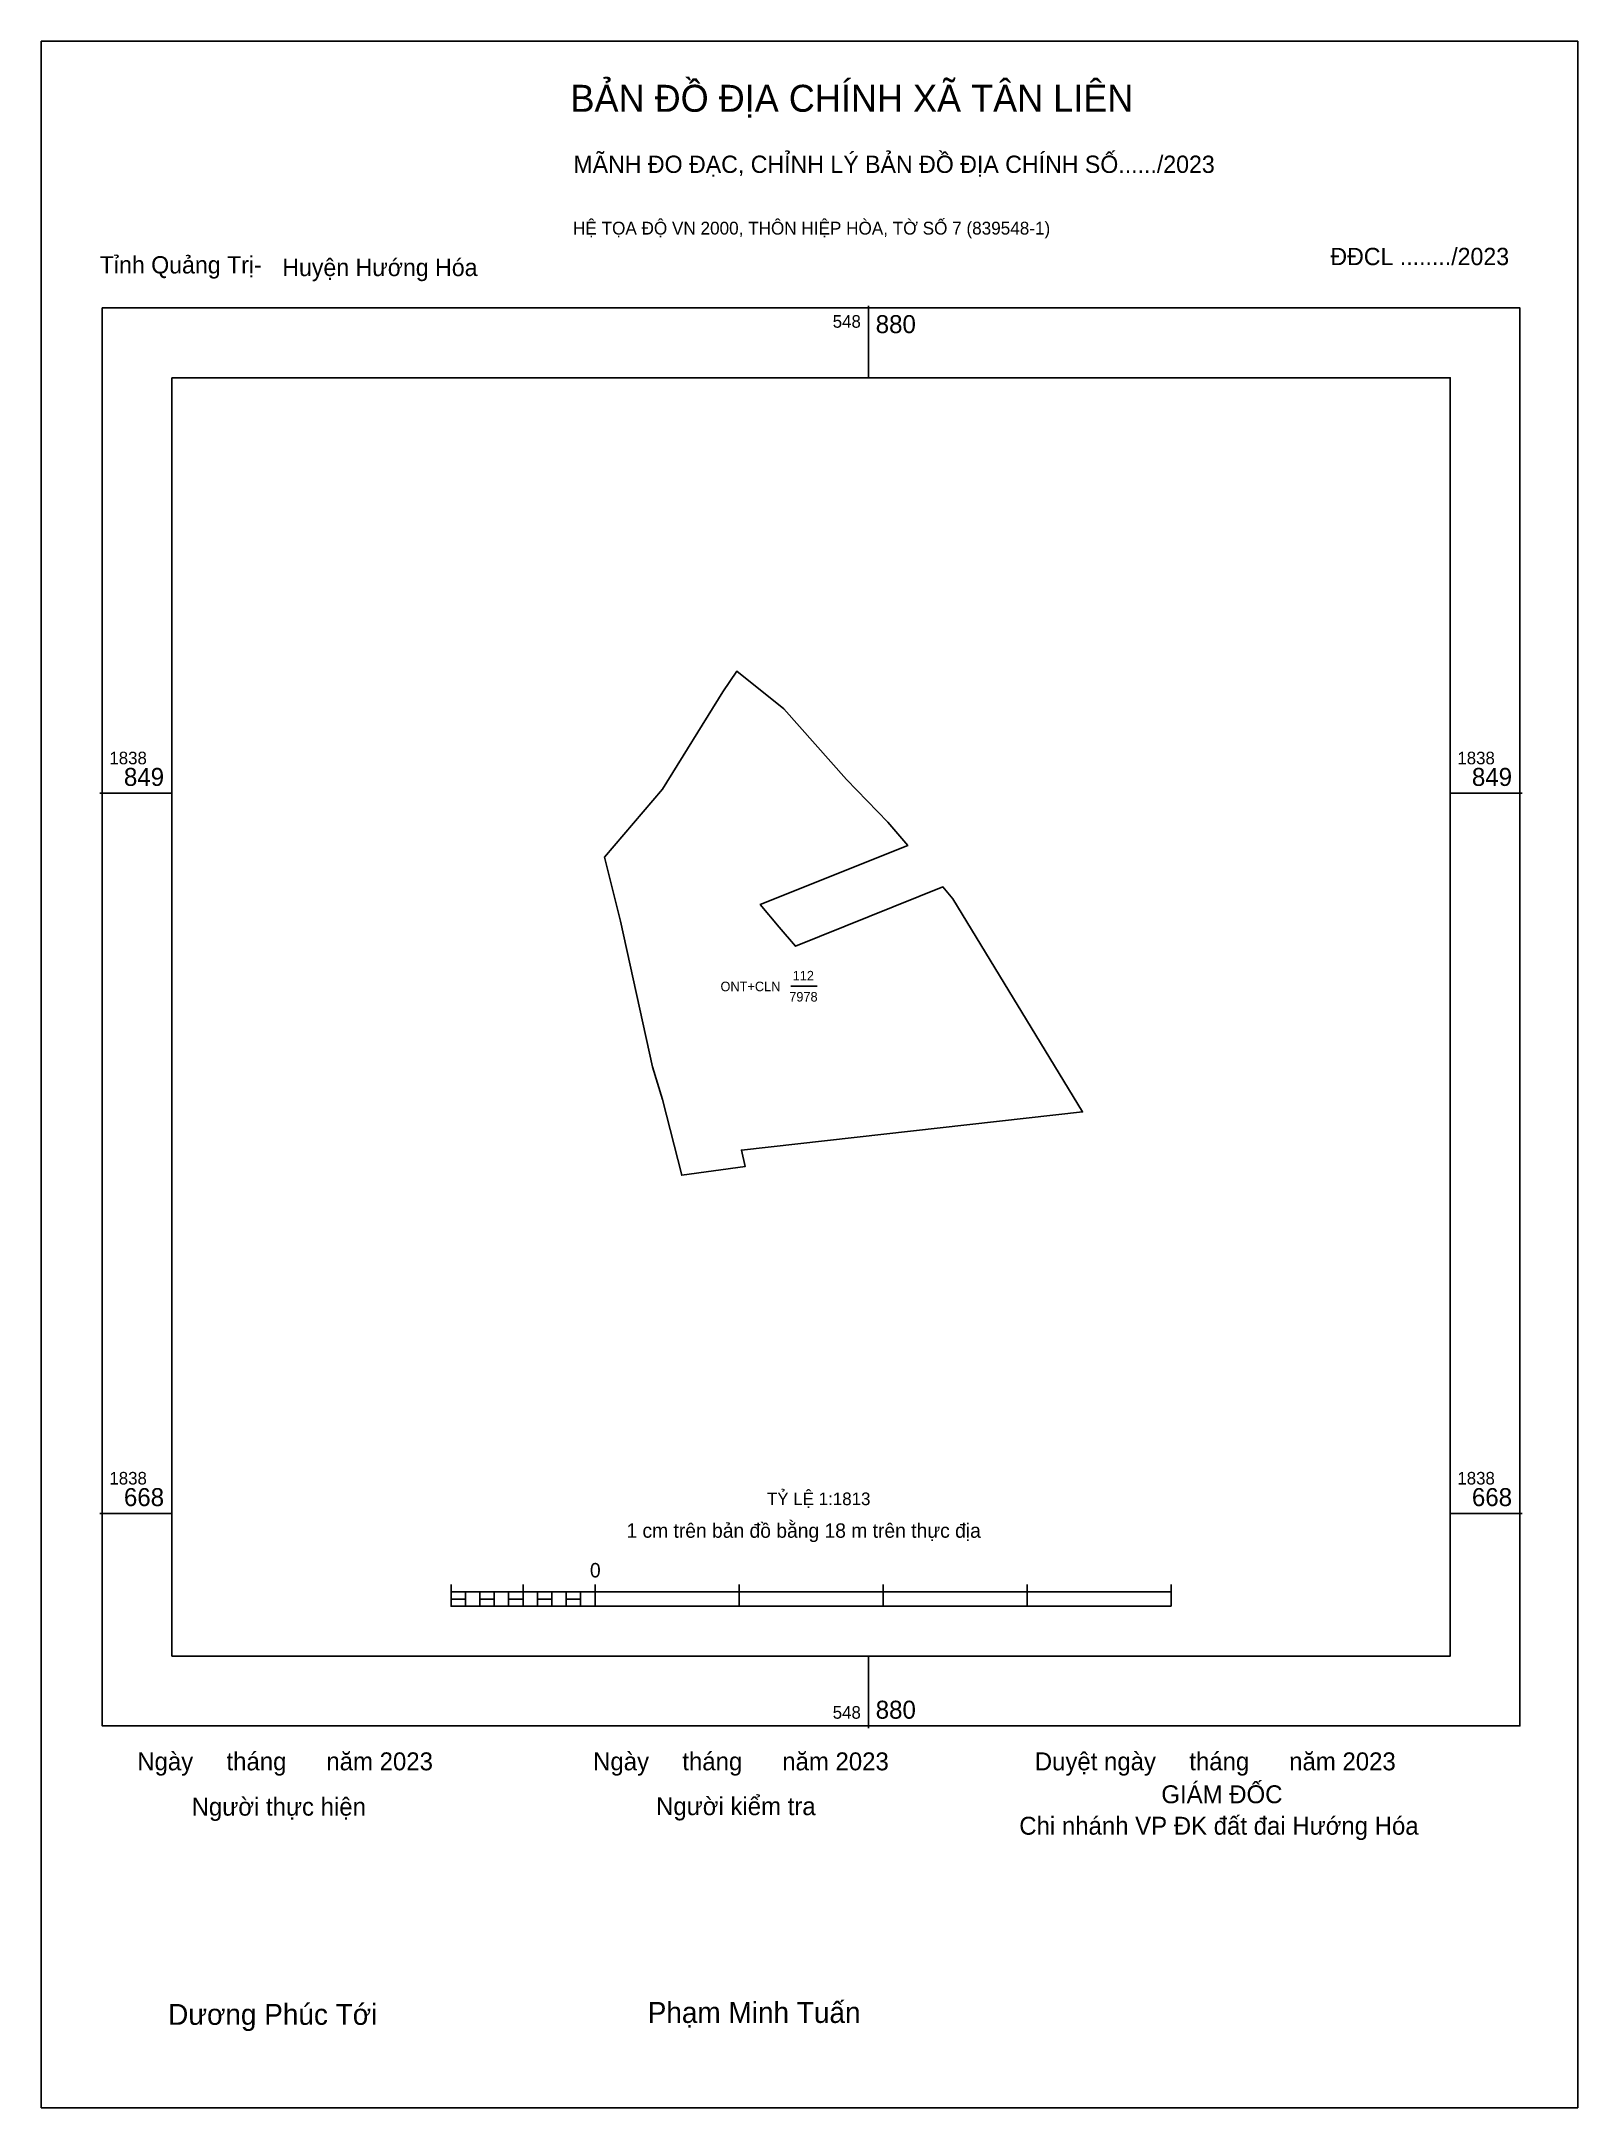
# Model space of a CAD drawing. Extents: x 548672 to 549059, y 1838518 to 1839039.
import ezdxf

# ---------------------------------------------------------------- set-up
doc = ezdxf.new("R2010")
doc.units = 0
for name, color, linetype in [('Level 10', 7, 'Continuous'), ('Level 13', 7, 'Continuous'), ('Level 15', 7, 'Continuous'), ('Level 6', 7, 'Continuous'), ('Level 62', 7, 'Continuous'), ('Level 63', 7, 'Continuous'), ('Level 9', 7, 'Continuous')]:
    doc.layers.add(name, color=color, linetype=linetype)

msp = doc.modelspace()

# ---------------------------------------------------------------- linework, layer by layer
at = {"layer": 'Level 10'}
msp.add_lwpolyline([(548813.97, 1838833.25), (548828.65, 1838850.4), (548843.79, 1838874.86), (548847.3, 1838880.07), (548859.13, 1838870.62), (548874.93, 1838852.82), (548885.38, 1838842.06), (548890.36, 1838836.2), (548853.24, 1838821.29), (548858.01, 1838815.65), (548862.1, 1838810.83), (548899.22, 1838825.74), (548901.75, 1838822.75), (548934.39, 1838769.1), (548848.47, 1838759.5), (548849.45, 1838755.37), (548833.48, 1838753.14), (548828.58, 1838772.26), (548826.08, 1838780.45), (548818.07, 1838817.14)], close=True, dxfattribs=at)
at = {"layer": 'Level 15'}
msp.add_lwpolyline([(548672.19, 1839038.65), (549059.07, 1839038.65), (549059.07, 1838518.39), (548672.19, 1838518.39)], close=True, dxfattribs=at)
at = {"layer": 'Level 62'}
msp.add_lwpolyline([(548705.08, 1838953.96), (549026.96, 1838953.96), (549026.96, 1838632.08), (548705.08, 1838632.08)], close=True, dxfattribs=at)
at = {"layer": 'Level 63'}
for p, q in [((548880.49, 1838972.09), (548880.49, 1838953.96)), ((548686.95, 1838849.36), (548705.08, 1838849.36)), ((549026.96, 1838849.36), (549045.09, 1838849.36)), ((548686.95, 1838668.03), (548705.08, 1838668.03)), ((549026.96, 1838668.03), (549045.09, 1838668.03)), ((548775.36, 1838650.09), (548775.36, 1838644.65)), ((548793.49, 1838650.09), (548793.49, 1838644.65)), ((548811.62, 1838650.09), (548811.62, 1838644.65)), ((548847.89, 1838650.09), (548847.89, 1838644.65)), ((548884.15, 1838650.09), (548884.15, 1838644.65)), ((548920.42, 1838650.09), (548920.42, 1838644.65)), ((548956.69, 1838650.09), (548956.69, 1838644.65)), ((548775.36, 1838648.28), (548956.69, 1838648.28)), ((548775.36, 1838644.65), (548956.69, 1838644.65)), ((548778.98, 1838648.28), (548778.98, 1838644.65)), ((548782.61, 1838648.28), (548782.61, 1838644.65)), ((548786.24, 1838648.28), (548786.24, 1838644.65)), ((548789.86, 1838648.28), (548789.86, 1838644.65)), ((548793.49, 1838648.28), (548793.49, 1838644.65)), ((548797.12, 1838648.28), (548797.12, 1838644.65)), ((548800.74, 1838648.28), (548800.74, 1838644.65)), ((548804.37, 1838648.28), (548804.37, 1838644.65)), ((548808, 1838648.28), (548808, 1838644.65)), ((548811.62, 1838648.28), (548811.62, 1838644.65)), ((548880.49, 1838632.08), (548880.49, 1838613.94))]:
    msp.add_line(p, q, dxfattribs=at)
for points in [[(548687.52, 1838971.52), (549044.53, 1838971.52), (549044.53, 1838614.51), (548687.52, 1838614.51)], [(548775.36, 1838646.46), (548778.98, 1838646.46), (548778.98, 1838644.65), (548775.36, 1838644.65)], [(548775.36, 1838646.46), (548778.98, 1838646.46), (548778.98, 1838644.65), (548775.36, 1838644.65)], [(548782.61, 1838646.46), (548786.24, 1838646.46), (548786.24, 1838644.65), (548782.61, 1838644.65)], [(548789.86, 1838646.46), (548793.49, 1838646.46), (548793.49, 1838644.65), (548789.86, 1838644.65)], [(548797.12, 1838646.46), (548800.74, 1838646.46), (548800.74, 1838644.65), (548797.12, 1838644.65)], [(548804.37, 1838646.46), (548808, 1838646.46), (548808, 1838644.65), (548804.37, 1838644.65)]]:
    msp.add_lwpolyline(points, close=True, dxfattribs=at)
at = {"layer": 'Level 9'}
msp.add_line((548860.95, 1838800.75), (548867.54, 1838800.75), dxfattribs=at)

# ---------------------------------------------------------------- texts
at = {"layer": 'Level 13'}
for s, p in [('ONT+CLN', (548843.22, 1838799.49)), ('112', (548861.39, 1838802.2)), ('7978', (548860.53, 1838796.89))]:
    msp.add_text(s, height=2.402, dxfattribs=at).set_placement(p)
at = {"layer": 'Level 6'}
msp.add_text('TỶ LỆ 1:1813', height=3.1876, dxfattribs=at).set_placement((548854.91, 1838670.09))
at = {"layer": 'Level 63'}
for s, height, p in [('BẢN ĐỒ ĐỊA CHÍNH XÃ TÂN LIÊN', 6.7883, (548805.44, 1839020.91)), ('MÃNH ĐO ĐẠC, CHỈNH LÝ BẢN ĐỒ ĐỊA CHÍNH SỐ....../2023', 4.3558, (548806.17, 1839005.52)), ('HỆ TỌA ĐỘ VN 2000, THÔN HIỆP HÒA, TỜ SỐ 7 (839548-1)', 3.2245, (548806.09, 1838990)), ('548', 3.173, (548871.48, 1838966.54)), ('880', 4.533, (548882.3, 1838965.18)), ('1838', 3.173, (548689.33, 1838856.62)), ('1838', 3.173, (549028.77, 1838856.62)), ('849', 4.533, (548692.99, 1838851.18)), ('849', 4.533, (549032.43, 1838851.18)), ('1838', 3.173, (548689.33, 1838675.29)), ('1838', 3.173, (549028.77, 1838675.29)), ('668', 4.533, (548692.99, 1838669.85)), ('668', 4.533, (549032.43, 1838669.85)), ('1 cm trên bản đồ bằng 18 m trên thực địa', 3.6266, (548819.53, 1838661.88)), ('0', 3.63, (548810.34, 1838651.9)), ('548', 3.173, (548871.48, 1838616.32)), ('880', 4.533, (548882.3, 1838616.32)), ('Ngày     tháng      năm 2023', 4.512, (548696.35, 1838603.33)), ('Ngày     tháng      năm 2023', 4.512, (548811.14, 1838603.33)), ('Duyệt ngày     tháng      năm 2023', 4.512, (548922.36, 1838603.33)), ('Người thực hiện', 4.512, (548710.04, 1838591.92)), ('Người kiểm tra', 4.512, (548827, 1838592.04)), ('GIÁM ĐỐC', 4.512, (548954.23, 1838595.04)), ('Chi nhánh VP ĐK đất đai Hướng Hóa', 4.512, (548918.45, 1838587.12)), ('Dương Phúc Tới', 5.2628, (548704.13, 1838539.25)), ('Phạm Minh Tuấn', 5.2628, (548824.89, 1838539.73))]:
    msp.add_text(s, height=height, dxfattribs=at).set_placement(p)
at = {"layer": 'Level 9'}
for s, p in [('ĐĐCL ......../2023', (548996.8, 1838982.3)), ('Tỉnh Quảng Trị-', (548686.91, 1838980.2)), ('Huyện Hướng Hóa', (548732.87, 1838979.55))]:
    msp.add_text(s, height=4.3558, dxfattribs=at).set_placement(p)

doc.saveas('drawing.dxf')
